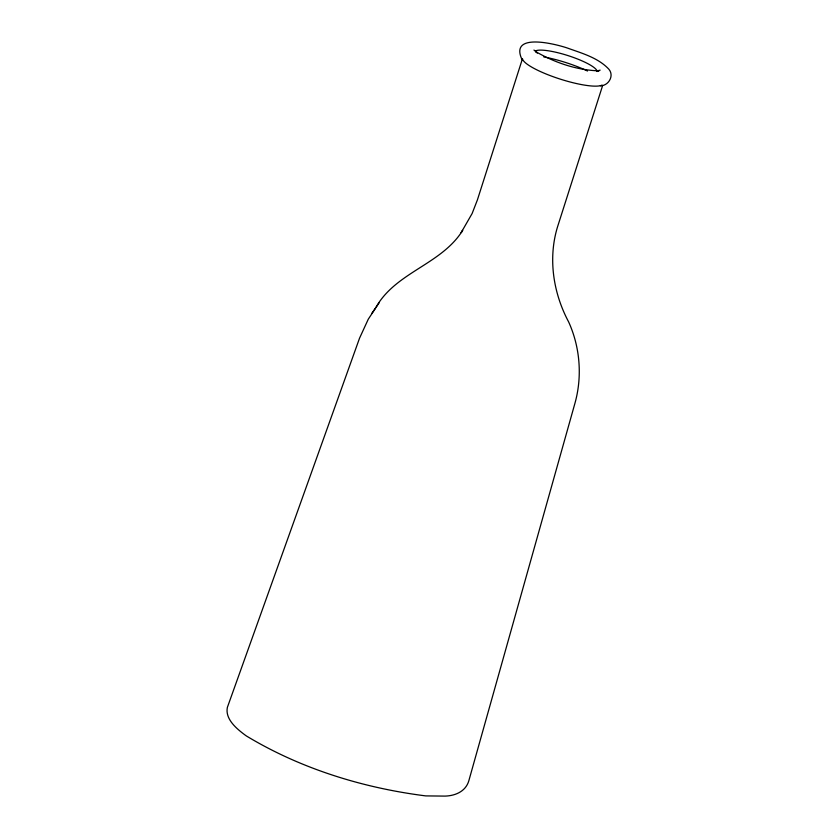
<?xml version="1.0" encoding="UTF-8"?>
<svg xmlns="http://www.w3.org/2000/svg" width="838" height="838" viewBox="0 0 838 838"><rect width="100%" height="100%" fill="white"/><g stroke="black" fill="none" stroke-linecap="round" stroke-linejoin="round"><path stroke-width="1.26" d="M522.524 58.534L477.409 199.894L472.119 213.533L461.151 232.608L462.681 230.398C441.354 264.599 395.903 271.952 375.906 307.431M602.616 85.581L558.297 224.458C547.612 256.638 552.829 292.326 568.635 321.907C580.158 347.309 582.452 376.733 574.858 403.581L468.84 780.733C465.771 791.397 455.432 795.775 445.104 796.1L425.788 795.901C363.189 787.992 301.031 768.855 246.822 736.225L245.817 735.575C237.489 729.427 224.846 719.486 227.37 707.387L359.544 338.185L368.28 319.184L379.31 302.518M371.925 313.203L375.393 308.185M600.144 70.151L596.74 70.989L599.055 70.853C576.848 70.203 554.861 62.693 535.723 51.61L537.399 52.972L533.953 50.05M600.354 85.822C608.524 85.832 614.537 75.776 608.838 69.177C597.997 57.633 581.792 53.234 567.326 48.017C555.584 44.026 508.991 32.033 522.074 59.718M602.061 85.057A42.361 8.736 17.7 0 1 559.533 78.887A42.361 8.736 17.7 0 1 522.682 59.383M543.81 56.932A42.361 8.736 17.7 0 1 587.511 71.01M535.492 50.961A32.818 6.767 17.7 0 1 569.798 56.188A32.818 6.767 17.7 0 1 597.117 71.513"/></g></svg>
